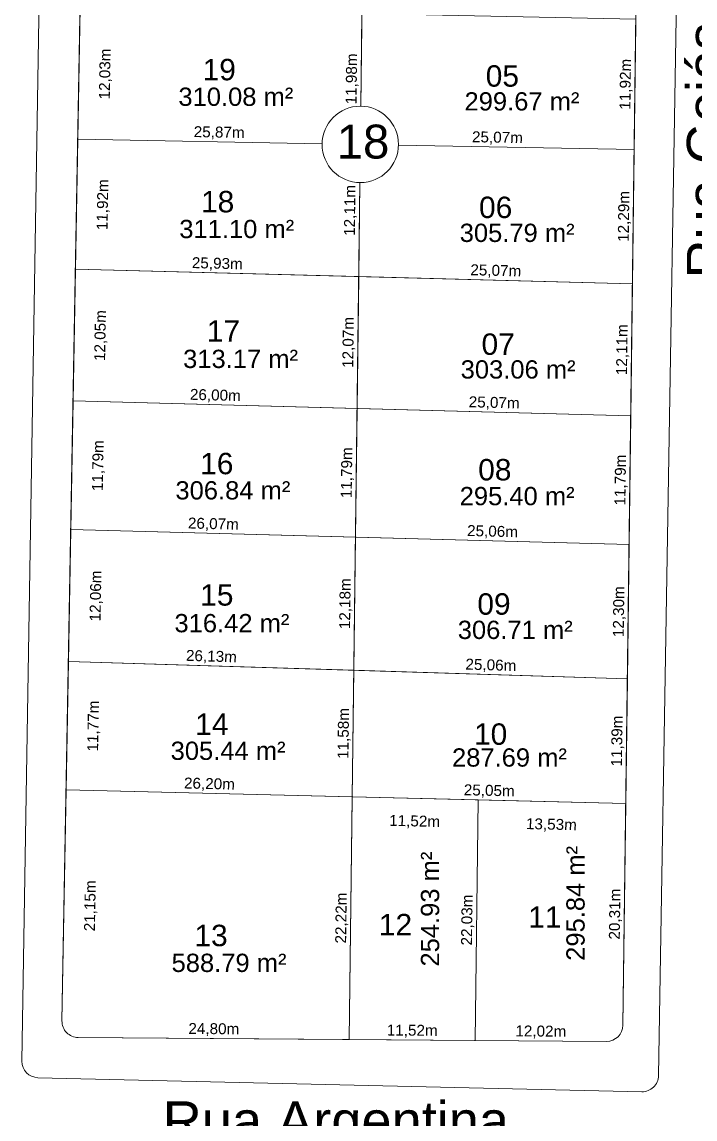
# Model space of a CAD drawing. Header units: metres. Extents: x 3808 to 8215, y 2374 to 6187.
# Drawn here: x 4759.6 to 4821.2, y 4800.5 to 4900.9 of the extents above; entities that cross this region are included whole.
import ezdxf
from ezdxf.enums import TextEntityAlignment as Align

# ---------------------------------------------------------------- set-up
doc = ezdxf.new("R2010")
doc.units = ezdxf.units.M
for name, color, linetype in [('Areas Lotes', 1, 'Continuous'), ('Calçada', 8, 'Continuous'), ('COTAS', 7, 'Continuous'), ('Lote', 7, 'Continuous'), ('Nome das Ruas', 7, 'Continuous'), ('Nº. quadra', 7, 'Continuous'), ('quadras', 7, 'Continuous')]:
    doc.layers.add(name, color=color, linetype=linetype)
doc.styles.add('Arial', font='arial.ttf')
doc.dimstyles.new('Copy(2) of ISO-25', dxfattribs={"dimtxt": 1, "dimasz": 2.5, "dimexe": 1.25, "dimexo": 0.625, "dimgap": 0.2, "dimtad": 1, "dimtoh": 1, "dimlfac": 1, "dimzin": 1, "dimtxsty": 'Arial', "dimblk": 'NONE', "dimcen": 0, "dimse1": 1, "dimse2": 1, "dimsd1": 1, "dimsd2": 1, "dimclrt": 256, "dimaunit": 1, "dimadec": 3, "dimazin": 0, "dimtfac": 1, "dimtmove": 0, "dimatfit": 3, "dimldrblk": 'NONE', "dimfxl": 1, "dimtolj": 1, "dimtzin": 0, "dimarcsym": 0})

# ---------------------------------------------------------------- blocks, each defined once
blk = doc.blocks.new('*D3447')
at = {"layer": 'Defpoints', "color": 0, "linetype": 'Continuous', "transparency": 16777216}
for p in [(4790.89, 4901.69), (4790.6, 4889.71), (4790.6, 4889.71)]:
    blk.add_point(p, dxfattribs=at)
at = {"layer": 'COTAS', "linetype": 'Continuous', "lineweight": 5, "transparency": 16777216, "insert": (4789.87, 4895.71), "char_height": 1, "attachment_point": 5, "rotation": 89.2913, "style": 'Arial'}
blk.add_mtext('\\A1;11,98m', dxfattribs=at)
blk = doc.blocks.new('_None')
blk = doc.blocks.new('*D3448')
at = {"layer": 'Defpoints', "color": 0, "linetype": 'Continuous', "transparency": 16777216}
for p in [(4790.6, 4889.71), (4790.45, 4877.61), (4790.6, 4877.61)]:
    blk.add_point(p, dxfattribs=at)
at = {"layer": 'COTAS', "linetype": 'Continuous', "lineweight": 5, "transparency": 16777216, "insert": (4789.72, 4883.67), "char_height": 1, "attachment_point": 5, "rotation": 89.2913, "style": 'Arial'}
blk.add_mtext('\\A1;12,11m', dxfattribs=at)
blk = doc.blocks.new('*D3449')
at = {"layer": 'Defpoints', "color": 0, "linetype": 'Continuous', "transparency": 16777216}
for p in [(4790.6, 4877.61), (4790.3, 4865.53), (4790.3, 4865.53)]:
    blk.add_point(p, dxfattribs=at)
at = {"layer": 'COTAS', "linetype": 'Continuous', "lineweight": 5, "transparency": 16777216, "insert": (4789.57, 4871.58), "char_height": 1, "attachment_point": 5, "rotation": 89.2913, "style": 'Arial'}
blk.add_mtext('\\A1;12,07m', dxfattribs=at)
blk = doc.blocks.new('*D3450')
at = {"layer": 'Defpoints', "color": 0, "linetype": 'Continuous', "transparency": 16777216}
for p in [(4790.3, 4865.53), (4790.15, 4853.74), (4790.3, 4853.74)]:
    blk.add_point(p, dxfattribs=at)
at = {"layer": 'COTAS', "linetype": 'Continuous', "lineweight": 5, "transparency": 16777216, "insert": (4789.43, 4859.65), "char_height": 1, "attachment_point": 5, "rotation": 89.2913, "style": 'Arial'}
blk.add_mtext('\\A1;11,79m', dxfattribs=at)
blk = doc.blocks.new('*D3451')
at = {"layer": 'Defpoints', "color": 0, "linetype": 'Continuous', "transparency": 16777216}
for p in [(4790.3, 4853.74), (4790, 4841.56), (4790, 4841.56)]:
    blk.add_point(p, dxfattribs=at)
at = {"layer": 'COTAS', "linetype": 'Continuous', "lineweight": 5, "transparency": 16777216, "insert": (4789.28, 4847.66), "char_height": 1, "attachment_point": 5, "rotation": 89.2913, "style": 'Arial'}
blk.add_mtext('\\A1;12,18m', dxfattribs=at)
blk = doc.blocks.new('*D3452')
at = {"layer": 'Defpoints', "color": 0, "linetype": 'Continuous', "transparency": 16777216}
for p in [(4790, 4841.56), (4789.86, 4829.99), (4789.86, 4829.99)]:
    blk.add_point(p, dxfattribs=at)
at = {"layer": 'COTAS', "linetype": 'Continuous', "lineweight": 5, "transparency": 16777216, "insert": (4789.13, 4835.78), "char_height": 1, "attachment_point": 5, "rotation": 89.2913, "style": 'Arial'}
blk.add_mtext('\\A1;11,58m', dxfattribs=at)
blk = doc.blocks.new('*D3453')
at = {"layer": 'Defpoints', "color": 0, "linetype": 'Continuous', "transparency": 16777216}
for p in [(4789.86, 4829.99), (4789.59, 4807.76), (4789.59, 4807.76)]:
    blk.add_point(p, dxfattribs=at)
at = {"layer": 'COTAS', "linetype": 'Continuous', "lineweight": 5, "transparency": 16777216, "insert": (4788.92, 4818.88), "char_height": 1, "attachment_point": 5, "rotation": 89.2913, "style": 'Arial'}
blk.add_mtext('\\A1;22,22m', dxfattribs=at)
blk = doc.blocks.new('*D3454')
at = {"layer": 'Defpoints', "color": 0, "linetype": 'Continuous', "transparency": 16777216}
for p in [(4801.38, 4829.71), (4801.38, 4829.71), (4801.11, 4807.68)]:
    blk.add_point(p, dxfattribs=at)
at = {"layer": 'COTAS', "linetype": 'Continuous', "lineweight": 5, "transparency": 16777216, "insert": (4800.44, 4818.7), "char_height": 1, "attachment_point": 5, "rotation": 89.2913, "style": 'Arial'}
blk.add_mtext('\\A1;22,03m', dxfattribs=at)
blk = doc.blocks.new('*D3455')
at = {"layer": 'Defpoints', "color": 0, "linetype": 'Continuous', "transparency": 16777216}
for p in [(4814.9, 4829.38), (4814.64, 4809.07), (4814.64, 4809.07)]:
    blk.add_point(p, dxfattribs=at)
at = {"layer": 'COTAS', "linetype": 'Continuous', "lineweight": 5, "transparency": 16777216, "insert": (4813.97, 4819.24), "char_height": 1, "attachment_point": 5, "rotation": 89.2654, "style": 'Arial'}
blk.add_mtext('\\A1;20,31m', dxfattribs=at)
blk = doc.blocks.new('*D3456')
at = {"layer": 'Defpoints', "color": 0, "linetype": 'Continuous', "transparency": 16777216}
for p in [(4790, 4841.56), (4790, 4841.56), (4815.05, 4840.77)]:
    blk.add_point(p, dxfattribs=at)
at = {"layer": 'COTAS', "linetype": 'Continuous', "lineweight": 5, "transparency": 16777216, "insert": (4802.55, 4841.97), "char_height": 1, "attachment_point": 5, "rotation": 358.1971, "style": 'Arial'}
blk.add_mtext('\\A1;25,06m', dxfattribs=at)
blk = doc.blocks.new('*D3457')
at = {"layer": 'Defpoints', "color": 0, "linetype": 'Continuous', "transparency": 16777216}
for p in [(4763.88, 4842.38), (4763.88, 4842.38), (4790, 4841.56)]:
    blk.add_point(p, dxfattribs=at)
at = {"layer": 'COTAS', "linetype": 'Continuous', "lineweight": 5, "transparency": 16777216, "insert": (4776.97, 4842.77), "char_height": 1, "attachment_point": 5, "rotation": 358.1971, "style": 'Arial'}
blk.add_mtext('\\A1;26,13m', dxfattribs=at)
blk = doc.blocks.new('*D3458')
at = {"layer": 'Defpoints', "color": 0, "linetype": 'Continuous', "transparency": 16777216}
for p in [(4763.67, 4830.62), (4763.67, 4830.62), (4789.86, 4829.99)]:
    blk.add_point(p, dxfattribs=at)
at = {"layer": 'COTAS', "linetype": 'Continuous', "lineweight": 5, "transparency": 16777216, "insert": (4776.79, 4831.1), "char_height": 1, "attachment_point": 5, "rotation": 358.6215, "style": 'Arial'}
blk.add_mtext('\\A1;26,20m', dxfattribs=at)
blk = doc.blocks.new('*D3459')
at = {"layer": 'Defpoints', "color": 0, "linetype": 'Continuous', "transparency": 16777216}
for p in [(4764.78, 4807.95), (4789.59, 4807.76), (4789.59, 4807.76)]:
    blk.add_point(p, dxfattribs=at)
at = {"layer": 'COTAS', "linetype": 'Continuous', "lineweight": 5, "transparency": 16777216, "insert": (4777.19, 4808.66), "char_height": 1, "attachment_point": 5, "rotation": 359.5819, "style": 'Arial'}
blk.add_mtext('\\A1;24,80m', dxfattribs=at)
blk = doc.blocks.new('*D3460')
at = {"layer": 'Defpoints', "color": 0, "linetype": 'Continuous', "transparency": 16777216}
for p in [(4789.59, 4807.76), (4801.11, 4807.68), (4801.11, 4807.68)]:
    blk.add_point(p, dxfattribs=at)
at = {"layer": 'COTAS', "linetype": 'Continuous', "lineweight": 5, "transparency": 16777216, "insert": (4795.35, 4808.52), "char_height": 1, "attachment_point": 5, "rotation": 359.5819, "style": 'Arial'}
blk.add_mtext('\\A1;11,52m', dxfattribs=at)
blk = doc.blocks.new('*D3461')
at = {"layer": 'Defpoints', "color": 0, "linetype": 'Continuous', "transparency": 16777216}
for p in [(4801.11, 4807.68), (4813.13, 4807.59), (4813.13, 4807.59)]:
    blk.add_point(p, dxfattribs=at)
at = {"layer": 'COTAS', "linetype": 'Continuous', "lineweight": 5, "transparency": 16777216, "insert": (4807.12, 4808.44), "char_height": 1, "attachment_point": 5, "rotation": 359.5819, "style": 'Arial'}
blk.add_mtext('\\A1;12,02m', dxfattribs=at)
blk = doc.blocks.new('*D3462')
at = {"layer": 'Defpoints', "color": 0, "linetype": 'Continuous', "transparency": 16777216}
for p in [(4789.86, 4829.99), (4789.86, 4829.99), (4814.9, 4829.38)]:
    blk.add_point(p, dxfattribs=at)
at = {"layer": 'COTAS', "linetype": 'Continuous', "lineweight": 5, "transparency": 16777216, "insert": (4802.4, 4830.48), "char_height": 1, "attachment_point": 5, "rotation": 358.6215, "style": 'Arial'}
blk.add_mtext('\\A1;25,05m', dxfattribs=at)
blk = doc.blocks.new('*D3463')
at = {"layer": 'Defpoints', "color": 0, "linetype": 'Continuous', "transparency": 16777216}
for p in [(4763.67, 4830.62), (4766.93, 4830.56), (4763.29, 4809.47)]:
    blk.add_point(p, dxfattribs=at)
at = {"layer": 'COTAS', "linetype": 'Continuous', "lineweight": 5, "transparency": 16777216, "insert": (4765.94, 4820), "char_height": 1, "attachment_point": 5, "rotation": 88.9748, "style": 'Arial'}
blk.add_mtext('\\A1;21,15m', dxfattribs=at)
blk = doc.blocks.new('*D3464')
at = {"layer": 'Defpoints', "color": 0, "linetype": 'Continuous', "transparency": 16777216}
for p in [(4763.88, 4842.38), (4767.14, 4842.33), (4763.67, 4830.62)]:
    blk.add_point(p, dxfattribs=at)
at = {"layer": 'COTAS', "linetype": 'Continuous', "lineweight": 5, "transparency": 16777216, "insert": (4766.23, 4836.46), "char_height": 1, "attachment_point": 5, "rotation": 88.9748, "style": 'Arial'}
blk.add_mtext('\\A1;11,77m', dxfattribs=at)
blk = doc.blocks.new('*D3465')
at = {"layer": 'Defpoints', "color": 0, "linetype": 'Continuous', "transparency": 16777216}
for p in [(4764.1, 4854.45), (4767.35, 4854.39), (4763.88, 4842.38)]:
    blk.add_point(p, dxfattribs=at)
at = {"layer": 'COTAS', "linetype": 'Continuous', "lineweight": 5, "transparency": 16777216, "insert": (4766.45, 4848.37), "char_height": 1, "attachment_point": 5, "rotation": 88.9748, "style": 'Arial'}
blk.add_mtext('\\A1;12,06m', dxfattribs=at)
blk = doc.blocks.new('*D3466')
at = {"layer": 'Defpoints', "color": 0, "linetype": 'Continuous', "transparency": 16777216}
for p in [(4764.31, 4866.23), (4767.57, 4866.17), (4764.1, 4854.45)]:
    blk.add_point(p, dxfattribs=at)
at = {"layer": 'COTAS', "linetype": 'Continuous', "lineweight": 5, "transparency": 16777216, "insert": (4766.66, 4860.3), "char_height": 1, "attachment_point": 5, "rotation": 88.9748, "style": 'Arial'}
blk.add_mtext('\\A1;11,79m', dxfattribs=at)
blk = doc.blocks.new('*D3467')
at = {"layer": 'Defpoints', "color": 0, "linetype": 'Continuous', "transparency": 16777216}
for p in [(4764.52, 4878.28), (4767.78, 4878.22), (4764.31, 4866.23)]:
    blk.add_point(p, dxfattribs=at)
at = {"layer": 'COTAS', "linetype": 'Continuous', "lineweight": 5, "transparency": 16777216, "insert": (4766.87, 4872.21), "char_height": 1, "attachment_point": 5, "rotation": 88.9748, "style": 'Arial'}
blk.add_mtext('\\A1;12,05m', dxfattribs=at)
blk = doc.blocks.new('*D3468')
at = {"layer": 'Defpoints', "color": 0, "linetype": 'Continuous', "transparency": 16777216}
for p in [(4764.74, 4890.19), (4767.99, 4890.13), (4764.52, 4878.28)]:
    blk.add_point(p, dxfattribs=at)
at = {"layer": 'COTAS', "linetype": 'Continuous', "lineweight": 5, "transparency": 16777216, "insert": (4767.09, 4884.19), "char_height": 1, "attachment_point": 5, "rotation": 88.9748, "style": 'Arial'}
blk.add_mtext('\\A1;11,92m', dxfattribs=at)
blk = doc.blocks.new('*D3469')
at = {"layer": 'Defpoints', "color": 0, "linetype": 'Continuous', "transparency": 16777216}
for p in [(4764.95, 4902.22), (4768.21, 4902.16), (4764.74, 4890.19)]:
    blk.add_point(p, dxfattribs=at)
at = {"layer": 'COTAS', "linetype": 'Continuous', "lineweight": 5, "transparency": 16777216, "insert": (4767.3, 4896.16), "char_height": 1, "attachment_point": 5, "rotation": 88.9748, "style": 'Arial'}
blk.add_mtext('\\A1;12,03m', dxfattribs=at)
blk = doc.blocks.new('*D3477')
at = {"layer": 'Defpoints', "color": 0, "linetype": 'Continuous', "transparency": 16777216}
for p in [(4815.82, 4901.17), (4815.67, 4889.25), (4815.67, 4889.25)]:
    blk.add_point(p, dxfattribs=at)
at = {"layer": 'COTAS', "linetype": 'Continuous', "lineweight": 5, "transparency": 16777216, "insert": (4814.94, 4895.22), "char_height": 1, "attachment_point": 5, "rotation": 89.2654, "style": 'Arial'}
blk.add_mtext('\\A1;11,92m', dxfattribs=at)
blk = doc.blocks.new('*D3478')
at = {"layer": 'Defpoints', "color": 0, "linetype": 'Continuous', "transparency": 16777216}
for p in [(4815.67, 4889.25), (4815.51, 4876.96), (4815.51, 4876.96)]:
    blk.add_point(p, dxfattribs=at)
at = {"layer": 'COTAS', "linetype": 'Continuous', "lineweight": 5, "transparency": 16777216, "insert": (4814.79, 4883.12), "char_height": 1, "attachment_point": 5, "rotation": 89.2654, "style": 'Arial'}
blk.add_mtext('\\A1;12,29m', dxfattribs=at)
blk = doc.blocks.new('*D3479')
at = {"layer": 'Defpoints', "color": 0, "linetype": 'Continuous', "transparency": 16777216}
for p in [(4815.51, 4876.96), (4815.36, 4864.86), (4815.36, 4864.86)]:
    blk.add_point(p, dxfattribs=at)
at = {"layer": 'COTAS', "linetype": 'Continuous', "lineweight": 5, "transparency": 16777216, "insert": (4814.63, 4870.92), "char_height": 1, "attachment_point": 5, "rotation": 89.2654, "style": 'Arial'}
blk.add_mtext('\\A1;12,11m', dxfattribs=at)
blk = doc.blocks.new('*D3480')
at = {"layer": 'Defpoints', "color": 0, "linetype": 'Continuous', "transparency": 16777216}
for p in [(4815.36, 4864.86), (4815.21, 4853.07), (4815.21, 4853.07)]:
    blk.add_point(p, dxfattribs=at)
at = {"layer": 'COTAS', "linetype": 'Continuous', "lineweight": 5, "transparency": 16777216, "insert": (4814.48, 4858.98), "char_height": 1, "attachment_point": 5, "rotation": 89.2654, "style": 'Arial'}
blk.add_mtext('\\A1;11,79m', dxfattribs=at)
blk = doc.blocks.new('*D3481')
at = {"layer": 'Defpoints', "color": 0, "linetype": 'Continuous', "transparency": 16777216}
for p in [(4815.21, 4853.07), (4815.05, 4840.77), (4815.05, 4840.77)]:
    blk.add_point(p, dxfattribs=at)
at = {"layer": 'COTAS', "linetype": 'Continuous', "lineweight": 5, "transparency": 16777216, "insert": (4814.33, 4846.93), "char_height": 1, "attachment_point": 5, "rotation": 89.2654, "style": 'Arial'}
blk.add_mtext('\\A1;12,30m', dxfattribs=at)
blk = doc.blocks.new('*D3482')
at = {"layer": 'Defpoints', "color": 0, "linetype": 'Continuous', "transparency": 16777216}
for p in [(4815.05, 4840.77), (4814.9, 4829.38), (4814.9, 4829.38)]:
    blk.add_point(p, dxfattribs=at)
at = {"layer": 'COTAS', "linetype": 'Continuous', "lineweight": 5, "transparency": 16777216, "insert": (4814.17, 4835.09), "char_height": 1, "attachment_point": 5, "rotation": 89.2654, "style": 'Arial'}
blk.add_mtext('\\A1;11,39m', dxfattribs=at)
blk = doc.blocks.new('*D3483')
at = {"layer": 'Defpoints', "color": 0, "linetype": 'Continuous', "transparency": 16777216}
for p in [(4764.1, 4854.45), (4764.1, 4854.45), (4790.15, 4853.75)]:
    blk.add_point(p, dxfattribs=at)
at = {"layer": 'COTAS', "linetype": 'Continuous', "lineweight": 5, "transparency": 16777216, "insert": (4777.15, 4854.9), "char_height": 1, "attachment_point": 5, "rotation": 358.4584, "style": 'Arial'}
blk.add_mtext('\\A1;26,07m', dxfattribs=at)
blk = doc.blocks.new('*D3484')
at = {"layer": 'Defpoints', "color": 0, "linetype": 'Continuous', "transparency": 16777216}
for p in [(4790.15, 4853.75), (4815.21, 4853.07), (4815.21, 4853.07)]:
    blk.add_point(p, dxfattribs=at)
at = {"layer": 'COTAS', "linetype": 'Continuous', "lineweight": 5, "transparency": 16777216, "insert": (4802.7, 4854.21), "char_height": 1, "attachment_point": 5, "rotation": 358.4584, "style": 'Arial'}
blk.add_mtext('\\A1;25,06m', dxfattribs=at)
blk = doc.blocks.new('*D3485')
at = {"layer": 'Defpoints', "color": 0, "linetype": 'Continuous', "transparency": 16777216}
for p in [(4790.3, 4865.53), (4815.36, 4864.86), (4815.36, 4864.86)]:
    blk.add_point(p, dxfattribs=at)
at = {"layer": 'COTAS', "linetype": 'Continuous', "lineweight": 5, "transparency": 16777216, "insert": (4802.85, 4866), "char_height": 1, "attachment_point": 5, "rotation": 358.4584, "style": 'Arial'}
blk.add_mtext('\\A1;25,07m', dxfattribs=at)
blk = doc.blocks.new('*D3486')
at = {"layer": 'Defpoints', "color": 0, "linetype": 'Continuous', "transparency": 16777216}
for p in [(4764.31, 4866.23), (4790.3, 4865.53), (4790.3, 4865.53)]:
    blk.add_point(p, dxfattribs=at)
at = {"layer": 'COTAS', "linetype": 'Continuous', "lineweight": 5, "transparency": 16777216, "insert": (4777.33, 4866.68), "char_height": 1, "attachment_point": 5, "rotation": 358.4584, "style": 'Arial'}
blk.add_mtext('\\A1;26,00m', dxfattribs=at)
blk = doc.blocks.new('*D3487')
at = {"layer": 'Defpoints', "color": 0, "linetype": 'Continuous', "transparency": 16777216}
for p in [(4764.52, 4878.28), (4764.52, 4878.28), (4790.45, 4877.61)]:
    blk.add_point(p, dxfattribs=at)
at = {"layer": 'COTAS', "linetype": 'Continuous', "lineweight": 5, "transparency": 16777216, "insert": (4777.51, 4878.74), "char_height": 1, "attachment_point": 5, "rotation": 358.5245, "style": 'Arial'}
blk.add_mtext('\\A1;25,93m', dxfattribs=at)
blk = doc.blocks.new('*D3488')
at = {"layer": 'Defpoints', "color": 0, "linetype": 'Continuous', "transparency": 16777216}
for p in [(4790.45, 4877.61), (4815.51, 4876.96), (4815.51, 4876.96)]:
    blk.add_point(p, dxfattribs=at)
at = {"layer": 'COTAS', "linetype": 'Continuous', "lineweight": 5, "transparency": 16777216, "insert": (4803, 4878.09), "char_height": 1, "attachment_point": 5, "rotation": 358.5245, "style": 'Arial'}
blk.add_mtext('\\A1;25,07m', dxfattribs=at)
blk = doc.blocks.new('*D3489')
at = {"layer": 'Defpoints', "color": 0, "linetype": 'Continuous', "transparency": 16777216}
for p in [(4790.6, 4889.71), (4815.67, 4889.25), (4815.67, 4889.25)]:
    blk.add_point(p, dxfattribs=at)
at = {"layer": 'COTAS', "linetype": 'Continuous', "lineweight": 5, "transparency": 16777216, "insert": (4803.15, 4890.28), "char_height": 1, "attachment_point": 5, "rotation": 358.94, "style": 'Arial'}
blk.add_mtext('\\A1;25,07m', dxfattribs=at)
blk = doc.blocks.new('*D3490')
at = {"layer": 'Defpoints', "color": 0, "linetype": 'Continuous', "transparency": 16777216}
for p in [(4764.74, 4890.19), (4790.6, 4889.71), (4790.6, 4889.71)]:
    blk.add_point(p, dxfattribs=at)
at = {"layer": 'COTAS', "linetype": 'Continuous', "lineweight": 5, "transparency": 16777216, "insert": (4777.68, 4890.75), "char_height": 1, "attachment_point": 5, "rotation": 358.94, "style": 'Arial'}
blk.add_mtext('\\A1;25,87m', dxfattribs=at)
blk = doc.blocks.new('*D4746')
at = {"layer": 'Defpoints', "color": 0, "linetype": 'Continuous', "transparency": 16777216}
for p in [(4789.86, 4829.99), (4801.38, 4829.71), (4801.31, 4826.74)]:
    blk.add_point(p, dxfattribs=at)
at = {"layer": 'COTAS', "linetype": 'Continuous', "lineweight": 5, "transparency": 16777216, "insert": (4795.57, 4827.68), "char_height": 1, "attachment_point": 5, "rotation": 358.6215, "style": 'Arial'}
blk.add_mtext('\\A1;11,52m', dxfattribs=at)
blk = doc.blocks.new('*D4747')
at = {"layer": 'Defpoints', "color": 0, "linetype": 'Continuous', "transparency": 16777216}
for p in [(4801.38, 4829.71), (4814.9, 4829.38), (4814.83, 4826.42)]:
    blk.add_point(p, dxfattribs=at)
at = {"layer": 'COTAS', "linetype": 'Continuous', "lineweight": 5, "transparency": 16777216, "insert": (4808.09, 4827.38), "char_height": 1, "attachment_point": 5, "rotation": 358.6215, "style": 'Arial'}
blk.add_mtext('\\A1;13,53m', dxfattribs=at)

msp = doc.modelspace()

# ---------------------------------------------------------------- linework, layer by layer
at = {"layer": 'Calçada', "linetype": 'Continuous', "lineweight": 5}
for p, q in [((4762.324, 4973.657), (4759.628, 4805.786)), ((4820.687, 4972.494), (4817.895, 4804.453)), ((4816.361, 4802.978), (4761.093, 4804.263))]:
    msp.add_line(p, q, dxfattribs=at)
for centre, start, end in [((4761.128, 4805.762), 179.08008, 268.66834), ((4816.396, 4804.477), 268.66834, 359.04842)]:
    msp.add_arc(centre, 1.5, start, end, dxfattribs=at)
at = {"layer": 'Lote', "lineweight": 5}
for p, q in [((4790.643, 4893.209), (4791.6, 4970.643)), ((4787.104, 4889.779), (4764.738, 4890.193)), ((4815.669, 4889.25), (4794.094, 4889.649)), ((4789.586, 4807.764), (4790.556, 4886.219)), ((4764.525, 4878.277), (4815.511, 4876.963)), ((4815.356, 4864.859), (4764.309, 4866.233)), ((4815.205, 4853.072), (4764.098, 4854.448)), ((4763.882, 4842.385), (4815.047, 4840.774)), ((4814.901, 4829.383), (4763.672, 4830.616)), ((4801.107, 4807.68), (4801.379, 4829.708))]:
    msp.add_line(p, q, dxfattribs=at)
at = {"layer": 'Lote', "linetype": 'Continuous', "lineweight": 5, "flags": 128}
for points in [[(4790.643, 4893.209), (4790.747, 4901.69), (4764.953, 4902.221), (4764.738, 4890.193), (4787.104, 4889.779)], [(4794.094, 4889.649), (4815.669, 4889.25), (4815.822, 4901.174), (4790.747, 4901.69), (4790.643, 4893.209)], [(4787.104, 4889.779), (4764.738, 4890.193), (4764.525, 4878.277), (4790.45, 4877.609), (4790.556, 4886.219)], [(4790.556, 4886.219), (4790.45, 4877.609), (4815.511, 4876.963), (4815.669, 4889.25), (4794.094, 4889.649)]]:
    msp.add_lwpolyline(points, dxfattribs=at)
for points in [[(4790.3, 4865.533), (4790.45, 4877.609), (4764.525, 4878.277), (4764.309, 4866.233)], [(4790.3, 4865.533), (4815.356, 4864.859), (4815.511, 4876.963), (4790.45, 4877.609)], [(4790.3, 4865.533), (4764.309, 4866.233), (4764.098, 4854.448), (4790.154, 4853.746)], [(4790.154, 4853.746), (4815.205, 4853.072), (4815.356, 4864.859), (4790.3, 4865.533)], [(4764.098, 4854.448), (4763.882, 4842.385), (4790.004, 4841.563), (4790.154, 4853.746)], [(4790.154, 4853.746), (4790.004, 4841.563), (4815.047, 4840.774), (4815.205, 4853.072)], [(4763.882, 4842.385), (4763.672, 4830.616), (4789.86, 4829.986), (4790.004, 4841.563)], [(4790.004, 4841.563), (4789.86, 4829.986), (4814.901, 4829.383), (4815.047, 4840.774)], [(4801.379, 4829.708), (4789.86, 4829.986), (4789.586, 4807.764), (4801.107, 4807.68)]]:
    msp.add_lwpolyline(points, close=True, dxfattribs=at)
for points in [[(4763.672, 4830.616), (4763.293, 4809.472, 0.4173203), (4764.782, 4807.945), (4789.586, 4807.764), (4789.86, 4829.986)], [(4801.379, 4829.708), (4801.107, 4807.68), (4813.13, 4807.592, 0.4125966), (4814.641, 4809.073), (4814.901, 4829.383)]]:
    msp.add_lwpolyline(points, format="xyb", close=True, dxfattribs=at)
at = {"layer": 'Nº. quadra', "lineweight": 5}
msp.add_circle((4790.599, 4889.714), 3.496, dxfattribs=at)
at = {"layer": 'quadras', "lineweight": 5}
for p, q in [((4763.293, 4809.472), (4766.163, 4969.844)), ((4816.684, 4968.457), (4814.641, 4809.073)), ((4813.13, 4807.592), (4764.782, 4807.945))]:
    msp.add_line(p, q, dxfattribs=at)
at = {"layer": 'quadras', "linetype": 'Continuous', "lineweight": 5, "flags": 128}
msp.add_lwpolyline([(4816.684, 4968.457, 0.4097133), (4815.227, 4969.976), (4767.705, 4971.317, 0.4172387), (4766.163, 4969.844), (4763.293, 4809.472, 0.4173203), (4764.782, 4807.945), (4813.13, 4807.592, 0.4125966), (4814.641, 4809.073)], format="xyb", close=True, dxfattribs=at)
at = {"layer": 'quadras', "lineweight": 5}
for centre, start, end in [((4764.793, 4809.445), 178.97483, 269.58191), ((4813.141, 4809.092), 269.58191, 359.26541)]:
    msp.add_arc(centre, 1.5, start, end, dxfattribs=at)

# ---------------------------------------------------------------- texts
at = {"layer": 'Areas Lotes', "linetype": 'Continuous', "lineweight": 5, "style": 'Arial'}
for s, p in [('310.08 m²', (4773.947, 4893.243)), ('299.67 m²', (4800.136, 4892.818)), ('311.10 m²', (4774.029, 4881.133)), ('305.79 m²', (4799.696, 4880.781)), ('313.17 m²', (4774.379, 4869.242)), ('303.06 m²', (4799.783, 4868.276)), ('306.84 m²', (4773.675, 4857.206)), ('295.40 m²', (4799.695, 4856.679)), ('316.42 m²', (4773.588, 4845.046)), ('306.71 m²', (4799.519, 4844.431)), ('305.44 m²', (4773.237, 4833.361)), ('287.69 m²', (4798.992, 4832.746)), ('588.79 m²', (4773.324, 4813.944))]:
    msp.add_text(s, height=1.6726, dxfattribs=at).set_placement(p)
for s, p in [('254.93 m²', (4797.816, 4814.441)), ('295.84 m²', (4811.131, 4814.966))]:
    msp.add_text(s, height=1.6726, rotation=90, dxfattribs=at).set_placement(p)
at = {"layer": 'COTAS', "linetype": 'Continuous', "lineweight": 5, "style": 'Arial'}
for s, p in [('19', (4777.688, 4895.583)), ('05', (4803.601, 4894.999)), ('18', (4777.539, 4883.492)), ('06', (4802.988, 4882.969)), ('17', (4778.074, 4871.656)), ('07', (4803.217, 4870.445)), ('16', (4777.463, 4859.514)), ('08', (4802.91, 4858.95)), ('15', (4777.466, 4847.488)), ('09', (4802.834, 4846.655)), ('14', (4777.008, 4835.652)), ('10', (4802.528, 4834.743)), ('11', (4807.495, 4817.987)), ('12', (4793.819, 4817.3)), ('13', (4776.934, 4816.307))]:
    msp.add_text(s, height=1.96, dxfattribs=at).set_placement(p, align=Align.CENTER)
at = {"layer": 'Nome das Ruas', "lineweight": 5, "style": 'Arial'}
msp.add_text('Rua Goiás', height=3.55, rotation=90, dxfattribs=at).set_placement((4824.038, 4877.429, 165.916))
msp.add_text('Rua Argentina', height=3.55, dxfattribs=at).set_placement((4772.512, 4798.55, 165.916))
at = {"layer": 'Nº. quadra', "lineweight": 5, "style": 'Arial'}
msp.add_text('18', height=3.1039, dxfattribs=at).set_placement((4788.435, 4888.42))

# ---------------------------------------------------------------- dimensions: what is measured, and where the dimension line sits
at = {"layer": 'COTAS', "linetype": 'Continuous', "lineweight": 5}
for base, p1, p2, angle, picture, middle in [((4768.209, 4902.163), (4764.738, 4890.193), (4764.953, 4902.221), 268.97483, '*D3469', (4767.301, 4896.163)), ((4790.599, 4889.714), (4790.895, 4901.687), (4790.599, 4889.714), 89.29126, '*D3447', (4789.872, 4895.711)), ((4815.669, 4889.25), (4815.822, 4901.174), (4815.669, 4889.25), 89.26541, '*D3477', (4814.944, 4895.222)), ((4767.994, 4890.134), (4764.525, 4878.277), (4764.738, 4890.193), 268.97483, '*D3468', (4767.086, 4884.191)), ((4790.45, 4877.607), (4790.599, 4889.714), (4790.599, 4877.605), 89.29126, '*D3448', (4789.724, 4883.67)), ((4815.511, 4876.963), (4815.669, 4889.25), (4815.511, 4876.963), 89.26541, '*D3478', (4814.789, 4883.117)), ((4767.781, 4878.218), (4764.309, 4866.233), (4764.525, 4878.277), 268.97483, '*D3467', (4766.872, 4872.211)), ((4790.3, 4865.533), (4790.599, 4877.605), (4790.3, 4865.533), 89.29126, '*D3449', (4789.574, 4871.58)), ((4815.3561, 4864.859), (4815.5113, 4876.9634), (4815.3561, 4864.859), 89.26541, '*D3479', (4814.6328, 4870.9215)), ((4767.565, 4866.175), (4764.098, 4854.448), (4764.309, 4866.233), 268.97483, '*D3466', (4766.659, 4860.296)), ((4790.154, 4853.744), (4790.3, 4865.533), (4790.3, 4853.742), 89.29126, '*D3450', (4789.426, 4859.649)), ((4815.205, 4853.072), (4815.356, 4864.859), (4815.205, 4853.072), 89.26541, '*D3480', (4814.48, 4858.976)), ((4767.354, 4854.389), (4763.882, 4842.385), (4764.098, 4854.448), 268.97483, '*D3465', (4766.445, 4848.372)), ((4790.004, 4841.563), (4790.3, 4853.742), (4790.004, 4841.563), 89.29126, '*D3451', (4789.278, 4847.663)), ((4815.047, 4840.774), (4815.205, 4853.072), (4815.047, 4840.774), 89.26541, '*D3481', (4814.325, 4846.934)), ((4767.138, 4842.327), (4763.672, 4830.616), (4763.882, 4842.385), 268.97483, '*D3464', (4766.232, 4836.456)), ((4789.86, 4829.986), (4790.004, 4841.563), (4789.86, 4829.986), 89.29126, '*D3452', (4789.131, 4835.784)), ((4814.901, 4829.383), (4815.047, 4840.774), (4814.901, 4829.383), 89.26541, '*D3482', (4814.173, 4835.089)), ((4789.586, 4807.764), (4789.86, 4829.986), (4789.586, 4807.764), 89.29126, '*D3453', (4788.922, 4818.885)), ((4814.83, 4826.418), (4801.379, 4829.708), (4814.901, 4829.383), 178.62152, '*D4747', (4808.088, 4827.381))]:
    dim = msp.add_linear_dim(base=base, p1=p1, p2=p2, angle=angle, dimstyle='Copy(2) of ISO-25', override={"dimpost": 'm', "dimtmove": 1}, dxfattribs=at)
    dim.commit()
    dim.dimension.update_dxf_attribs({"geometry": picture, "text_midpoint": middle})
for p1, p2, distance, picture, middle in [((4764.738, 4890.193), (4790.599, 4889.714), 0, '*D3490', (4777.683, 4890.754)), ((4790.599, 4889.714), (4815.669, 4889.25), 0, '*D3489', (4803.149, 4890.283)), ((4790.45, 4877.609), (4764.525, 4878.277), 0, '*D3487', (4777.508, 4878.743)), ((4790.45, 4877.609), (4815.511, 4876.963), 0, '*D3488', (4803.001, 4878.087)), ((4764.309, 4866.233), (4790.3, 4865.533), 0, '*D3486', (4777.326, 4866.684)), ((4790.3, 4865.533), (4815.356, 4864.859), 0, '*D3485', (4802.85, 4865.997)), ((4790.154, 4853.746), (4764.098, 4854.448), 0, '*D3483', (4777.148, 4854.898)), ((4790.154, 4853.746), (4815.205, 4853.072), 0, '*D3484', (4802.701, 4854.21)), ((4790.004, 4841.563), (4763.882, 4842.385), 0, '*D3457', (4776.968, 4842.774)), ((4815.047, 4840.774), (4790.004, 4841.563), 0, '*D3456', (4802.551, 4841.969)), ((4789.86, 4829.986), (4763.672, 4830.616), 0, '*D3458', (4776.785, 4831.101)), ((4763.293, 4809.472), (4763.672, 4830.616), -3.256, '*D3463', (4765.938, 4820)), ((4814.901, 4829.383), (4789.86, 4829.986), 0, '*D3462', (4802.4, 4830.485)), ((4789.86, 4829.986), (4801.379, 4829.708), -2.966, '*D4746', (4795.568, 4827.682)), ((4801.107, 4807.68), (4801.379, 4829.708), 0, '*D3454', (4800.442, 4818.704)), ((4814.901, 4829.383), (4814.641, 4809.073), 0, '*D3455', (4813.97, 4819.238)), ((4764.782, 4807.945), (4789.586, 4807.764), 0, '*D3459', (4777.19, 4808.656)), ((4789.586, 4807.764), (4801.107, 4807.68), 0, '*D3460', (4795.352, 4808.523)), ((4801.107, 4807.68), (4813.13, 4807.592), 0, '*D3461', (4807.124, 4808.437))]:
    dim = msp.add_aligned_dim(p1=p1, p2=p2, distance=distance, dimstyle='Copy(2) of ISO-25', override={"dimpost": 'm'}, dxfattribs=at)
    dim.commit()
    dim.dimension.update_dxf_attribs({"geometry": picture, "text_midpoint": middle})

doc.saveas('drawing.dxf')
